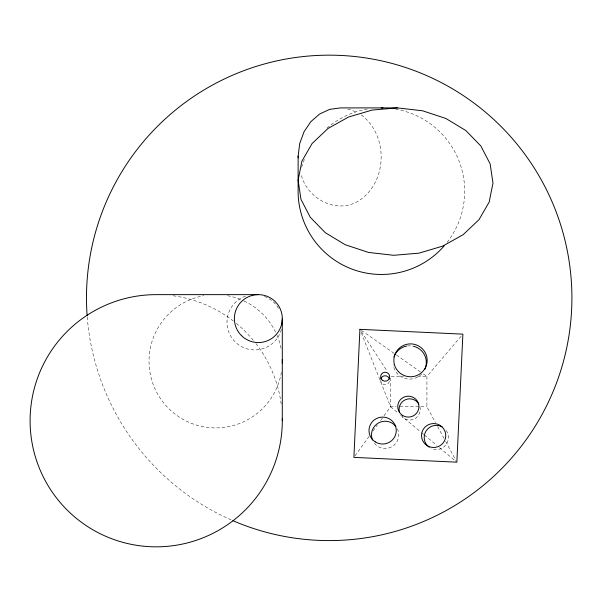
<?xml version="1.0" encoding="UTF-8"?>
<svg xmlns="http://www.w3.org/2000/svg" width="602" height="602" viewBox="0 0 602 602"><rect width="100%" height="100%" fill="white"/><g stroke="black" fill="none" stroke-linecap="round" stroke-linejoin="round"><path stroke-width="0.45" stroke-dasharray="3.01 2.26" d="M354.984 455.872L369.222 436.217M373.052 430.927L377.431 424.884M380.72 420.346L383.459 416.569M384.008 415.809L390.578 406.741L390.578 376.453L403.626 376.453M461.087 336.255L426.923 376.453L426.923 406.741L435.412 422.461M417.6 376.453L426.923 376.453L422.356 373.24M361.298 332.831L390.578 406.741L396.169 406.741M399.894 406.741L426.923 406.741M347.723 109.18L351.305 109.82L357.114 112.822M361.448 330.423L395.702 354.503M396.47 355.045L421.588 372.706M390.578 406.741L397.779 412.769M400.661 415.177L420.836 432.048M421.55 432.65L423.718 434.456M424.433 435.058L436.683 445.299M439.565 447.715L456.135 461.568M361.268 114.959C388.282 134.968 387.741 181.044 359.883 200.06C337.609 215.365 306.561 198.886 301.03 173.963M361.456 331.702L386.996 370.96M437.646 426.6L443.9 438.181M445.683 441.492L455.962 460.515M231.123 519.895A242.711 242.711 0 0 1 87.192 316.486M281.382 372.254A66.634 66.634 0 0 1 212.295 427.819A66.634 66.634 0 0 1 149.168 365.565A66.634 66.634 0 0 1 203.769 295.71M227.548 295.71A66.634 66.634 0 0 1 243.276 300.631M244.111 301.023A66.634 66.634 0 0 1 276.679 334.501M277.04 335.344A66.634 66.634 0 0 1 281.382 350.296M281.352 329.452A27.654 27.654 0 0 1 235.089 341.846A27.654 27.654 0 0 1 247.482 295.582M264.376 296.41A27.654 27.654 0 0 1 278.591 308.465M173.128 295.778A126.096 126.096 0 0 1 233.335 320.986M236.3 323.349A126.096 126.096 0 0 1 253.585 340.634M255.948 343.599A126.096 126.096 0 0 1 281.39 405.688M395.657 109.12A83.294 83.294 0 0 1 447.053 242.433M301.625 167.221A83.294 83.294 0 0 1 305.071 157.829M326.984 128.121A83.294 83.294 0 0 1 367.596 109.037M421.776 373.895A16.66 16.66 0 0 1 393.159 364.669M407.456 345.947A16.66 16.66 0 0 1 413.514 346.248M419.91 406.681A10.603 10.603 0 0 1 402.174 416.923M446.195 430.468A12.115 12.115 0 0 1 431.25 448.475M389.509 381.412A4.545 4.545 0 0 1 380.577 380.238M397.343 428.82A13.628 13.628 0 0 1 391.94 446.654A13.628 13.628 0 0 1 373.789 442.417"/><path stroke-width="0.9" d="M444.148 245.947A83.294 83.294 0 0 1 298.118 189.577L298.118 156.091L299.743 143.411L304.1 131.65L310.88 121.627L319.632 114.011L329.753 109.331L340.559 107.901L397.418 107.901L422.574 110.783L445.886 118.489L465.767 130.491L480.863 145.985L490.141 163.894L492.978 183.023L489.17 202.046L478.989 219.685L463.111 234.72L442.636 246.135L418.954 253.156L393.678 255.301L368.522 252.426L345.209 244.721L325.328 232.718L310.241 217.224L300.955 199.307L298.118 180.186L301.926 161.163L312.107 143.524L327.985 128.489L348.46 117.066L372.141 110.046L397.418 107.901M258.333 294.641L156.196 294.641A126.096 126.096 0 0 0 30.1 421.362A126.096 126.096 0 0 0 157.446 546.827A126.096 126.096 0 0 0 282.278 418.872M298.118 156.091L298.291 157.912M282.293 318.601L282.293 420.738M87.124 315.553A242.711 242.711 0 0 1 350.394 56.091A242.711 242.711 0 0 1 564.488 357.415A242.711 242.711 0 0 1 232.846 520.647M282.27 359.454A66.634 66.634 0 0 1 282.27 363.096M282.233 320.49A27.654 27.654 0 0 1 282.233 324.094M381.194 107.886A83.294 83.294 0 0 1 383 107.901M413.514 346.248A16.66 16.66 0 0 1 424.719 369.598M393.949 356.941A16.66 16.66 0 0 1 406.591 346.09M399.427 412.167A10.603 10.603 0 0 1 418.849 404.123M429.203 447.278A12.115 12.115 0 0 1 426.058 431.009A12.115 12.115 0 0 1 442.086 426.818M380.735 379.064A4.545 4.545 0 0 1 389.509 379.064M372.533 440.062A13.628 13.628 0 0 1 395.935 426.555M359.921 329.347L353.886 457.385L456.85 462.17L462.885 334.14L359.921 329.347M241.394 335.54A23.96 23.96 0 0 0 281.48 324.802A23.96 23.96 0 0 0 252.133 295.454A23.96 23.96 0 0 0 241.394 335.54M426.713 445.329A12.115 11.957 1.3 0 0 445.713 436.54A12.115 11.957 1.3 0 0 428.496 424.688A12.115 11.957 1.3 0 0 426.713 445.329M382.714 380.487A4.545 4.485 1.3 0 0 389.705 376.92A4.545 4.485 1.3 0 0 383.083 372.728A4.545 4.485 1.3 0 0 382.714 380.487M375.272 441.883A13.628 13.455 1.3 0 0 396.244 431.19A13.628 13.455 1.3 0 0 376.37 418.601A13.628 13.455 1.3 0 0 375.272 441.883M398.524 371.735A16.66 16.442 1.3 0 0 426.525 364.872A16.66 16.442 1.3 0 0 406.485 344.367A16.66 16.442 1.3 0 0 398.524 371.735M402.61 415.433A10.603 10.467 1.3 0 0 418.917 407.125A10.603 10.467 1.3 0 0 403.46 397.335A10.603 10.467 1.3 0 0 402.61 415.433"/></g></svg>
